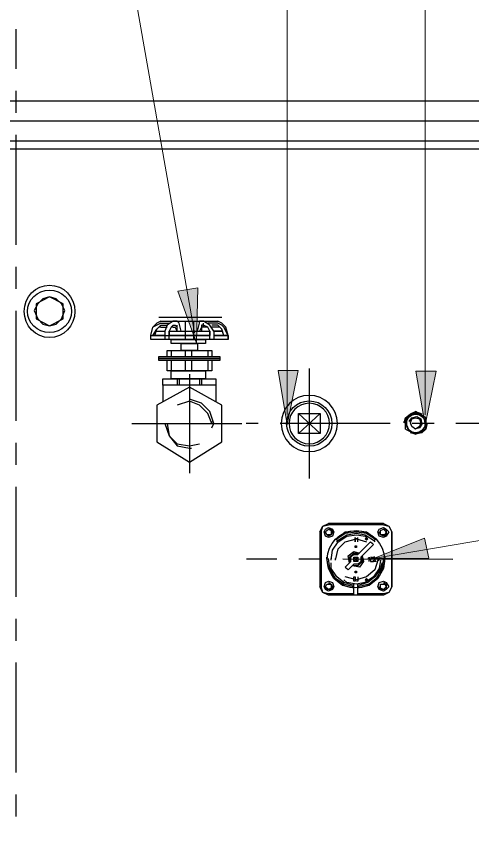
# Model space of a CAD drawing. Header units: millimetres. Extents: x 248233 to 259628, y -181361 to -174035.
# Drawn here: x 250912 to 251255, y -175756 to -175149 of the extents above; entities that cross this region are included whole.
import ezdxf

# ---------------------------------------------------------------- set-up
doc = ezdxf.new("R2010")
doc.units = ezdxf.units.MM
doc.header["$LTSCALE"] = 13
doc.linetypes.add('CENTERX2', pattern=[101.6, 63.5, -12.7, 12.7, -12.7])
doc.layers.add('1', color=4, linetype='Continuous')
doc.layers.add('粗实线', color=4, linetype='Continuous')
doc.layers.add('标注、文本', color=3, linetype='Continuous', lineweight=25)
doc.layers.add('铁心', color=3, linetype='Continuous', lineweight=0)

# ---------------------------------------------------------------- blocks, each defined once
blk = doc.blocks.new('A$C75176214')
at = {"layer": '粗实线', "lineweight": 30}
h = blk.add_hatch(color=256, dxfattribs=at)
h.dxf.hatch_style = 2
h.paths.add_polyline_path([(0.762, 1.736), (0.72, 1.693), (0.804, 1.693)])
h = blk.add_hatch(color=256, dxfattribs=at)
h.dxf.hatch_style = 2
h.paths.add_polyline_path([(0.72, 1.693), (0.804, 1.693), (0.762, 1.651)])
h = blk.add_hatch(color=256, dxfattribs=at)
h.dxf.hatch_style = 2
h.paths.add_polyline_path([(0.381, 1.101), (0.381, 1.058), (0.423, 1.058)])
h = blk.add_hatch(color=256, dxfattribs=at)
h.dxf.hatch_style = 2
h.paths.add_polyline_path([(0.381, 1.101), (0.423, 1.101), (0.423, 1.058)])
h = blk.add_hatch(color=256, dxfattribs=at)
h.dxf.hatch_style = 2
h.paths.add_polyline_path([(0.762, 0.508), (0.72, 0.466), (0.804, 0.466)])
h = blk.add_hatch(color=256, dxfattribs=at)
h.dxf.hatch_style = 2
h.paths.add_polyline_path([(0.72, 0.466), (0.804, 0.466), (0.762, 0.423)])
for points in [[(0.254, 2.159), (0.085, 2.074), (0, 1.905)], [(0.254, 2.117), (0.085, 2.074), (0, 1.905)], [(0.254, 1.99), (0.169, 1.99), (0.169, 1.905), (0.169, 1.82), (0.254, 1.778), (0.339, 1.82), (0.381, 1.905)], [(1.651, 1.693), (1.397, 1.905), (1.058, 1.947), (0.762, 1.905), (0.466, 1.693)], [(1.905, 1.99), (1.82, 1.99), (1.778, 1.905), (1.82, 1.82), (1.905, 1.778), (1.947, 1.82), (1.99, 1.905), (1.947, 1.947), (1.905, 1.99), (1.82, 1.947), (1.82, 1.905), (1.82, 1.82), (1.905, 1.82), (1.947, 1.82), (1.99, 1.905)], [(2.159, 1.905), (2.074, 2.074), (1.905, 2.159)], [(2.117, 1.905), (2.074, 2.074), (1.905, 2.117)], [(1.651, 1.651), (1.651, 1.693), (1.397, 1.863), (1.058, 1.905), (0.762, 1.863), (0.508, 1.693), (0.508, 1.651)], [(1.651, 1.609), (1.609, 1.651), (1.355, 1.82), (1.058, 1.863), (0.804, 1.82), (0.55, 1.651), (0.508, 1.609)], [(1.82, 1.058), (1.778, 1.355), (1.609, 1.609), (1.355, 1.778), (1.058, 1.82), (0.804, 1.778), (0.72, 1.693)], [(0.762, 1.651), (0.72, 1.693), (0.762, 1.736)], [(0.762, 1.651), (0.804, 1.693), (0.762, 1.736)], [(0.635, 1.609), (0.593, 1.566), (0.55, 1.524)], [(1.693, 1.058), (1.609, 1.397), (1.397, 1.609), (1.058, 1.693), (0.762, 1.609)], [(1.27, 0.974), (1.312, 1.185), (1.143, 1.312), (0.974, 1.27)], [(1.27, 1.016), (1.27, 1.143), (1.143, 1.27), (0.974, 1.27)], [(1.228, 1.016), (1.228, 1.143), (1.143, 1.228), (1.016, 1.228)], [(0.212, 1.143), (0.212, 1.101), (0.254, 0.804), (0.423, 0.508), (0.677, 0.296), (1.016, 0.212)], [(0.254, 1.101), (0.296, 0.804), (0.466, 0.508), (0.677, 0.339), (1.016, 0.254)], [(0.296, 0.974), (0.339, 0.804), (0.508, 0.55), (0.72, 0.381), (1.016, 0.296)], [(0.339, 1.058), (0.381, 0.804), (0.55, 0.55), (0.804, 0.381), (1.058, 0.339), (1.355, 0.381), (1.439, 0.466)], [(0.423, 1.058), (0.508, 0.762), (0.762, 0.55), (1.058, 0.466), (1.397, 0.55)], [(0.508, 1.101), (0.508, 1.143), (0.55, 1.143), (0.55, 1.101), (0.508, 1.058), (0.466, 1.016), (0.55, 1.016)], [(0.635, 1.143), (0.593, 1.143), (0.55, 1.101), (0.593, 1.101), (0.635, 1.101), (0.635, 1.058), (0.635, 1.016), (0.593, 1.016), (0.55, 1.016), (0.55, 1.058)], [(0.677, 1.101), (0.677, 1.143), (0.677, 1.101), (0.72, 1.101), (0.677, 1.101), (0.677, 1.058)], [(0.677, 1.016), (0.677, 1.058)], [(0.889, 1.185), (0.847, 1.016), (0.974, 0.847), (1.185, 0.889)], [(0.889, 1.185), (0.889, 1.016), (1.016, 0.889), (1.143, 0.889)], [(0.931, 1.143), (0.931, 1.016), (1.016, 0.931), (1.143, 0.931)], [(1.143, 0.212), (1.482, 0.296), (1.736, 0.508), (1.905, 0.804), (1.947, 1.101), (1.947, 1.143)], [(1.143, 0.254), (1.439, 0.339), (1.693, 0.508), (1.863, 0.804), (1.905, 1.101)], [(1.143, 0.296), (1.439, 0.381), (1.651, 0.55), (1.82, 0.804), (1.82, 0.974)], [(1.82, 1.058), (1.82, 1.101)], [(1.397, 0.847), (1.355, 0.804), (1.312, 0.762)], [(0.72, 0.466), (0.762, 0.508)], [(0.762, 0.508), (0.804, 0.466), (0.762, 0.423)], [(1.016, 0.55), (1.016, 0.423), (1.058, 0.423)], [(0, 0.254), (0.085, 0.085), (0.254, 0.042)], [(0, 0.254), (0.085, 0.085), (0.254, 0)], [(0.254, 0.381), (0.169, 0.339), (0.169, 0.254), (0.169, 0.169), (0.254, 0.169), (0.339, 0.169), (0.381, 0.254)], [(1.905, 0.381), (1.82, 0.339), (1.778, 0.254), (1.82, 0.169), (1.905, 0.169), (1.947, 0.169), (1.99, 0.254), (1.947, 0.339), (1.905, 0.339), (1.82, 0.339), (1.82, 0.254), (1.82, 0.212), (1.905, 0.169), (1.947, 0.212), (1.99, 0.254)], [(1.905, 0.042), (2.074, 0.085), (2.117, 0.254)], [(1.905, 0), (2.074, 0.085), (2.159, 0.254)]]:
    blk.add_lwpolyline(points, dxfattribs=at)
for points in [[(0.423, 1.905), (0.381, 1.99), (0.254, 2.032), (0.169, 1.99), (0.085, 1.905), (0.169, 1.778), (0.254, 1.736), (0.381, 1.778)], [(0.339, 1.905), (0.339, 1.947), (0.254, 1.99), (0.212, 1.947), (0.169, 1.905), (0.212, 1.82), (0.254, 1.82), (0.339, 1.82)], [(2.032, 1.905), (1.99, 1.99), (1.905, 2.032), (1.778, 1.99), (1.736, 1.905), (1.778, 1.778), (1.905, 1.736), (1.99, 1.778)], [(0, 1.905), (0, 0.254)], [(1.101, 1.439), (1.101, 1.482), (1.058, 1.482), (1.058, 1.439)], [(0.381, 1.101), (0.423, 1.101), (0.423, 1.058), (0.381, 1.058)], [(1.143, 1.058), (1.143, 1.143), (1.058, 1.143), (1.016, 1.143), (1.016, 1.058), (1.016, 1.016), (1.058, 1.016), (1.143, 1.016)], [(1.101, 0.72), (1.058, 0.72), (1.058, 0.677), (1.101, 0.677)], [(1.101, 0.55), (1.101, 0.508), (1.101, 0.466), (1.101, 0.423), (1.143, 0.423), (1.143, 0.466), (1.143, 0.508), (1.143, 0.55)], [(0.423, 0.254), (0.381, 0.381), (0.254, 0.423), (0.169, 0.381), (0.085, 0.254), (0.169, 0.169), (0.254, 0.127), (0.381, 0.169)], [(0.339, 0.254), (0.339, 0.339), (0.254, 0.339), (0.212, 0.339), (0.169, 0.254), (0.212, 0.212), (0.254, 0.169), (0.339, 0.212)], [(2.032, 0.254), (1.99, 0.381), (1.905, 0.423), (1.778, 0.381), (1.736, 0.254), (1.778, 0.169), (1.905, 0.127), (1.99, 0.169)]]:
    blk.add_lwpolyline(points, close=True, dxfattribs=at)
for points in [[(0.254, 2.159), (0.254, 2.159), (1.905, 2.159), (1.905, 2.159)], [(0.254, 2.117), (0.254, 2.117), (1.905, 2.117), (1.905, 2.117)], [(1.016, 1.609), (1.016, 1.609), (1.016, 1.736), (1.016, 1.736)], [(1.101, 1.736), (1.101, 1.736), (1.101, 1.609), (1.101, 1.609)], [(1.101, 1.609), (1.101, 1.609), (1.101, 1.736), (1.101, 1.736)], [(2.117, 1.905), (2.117, 1.905), (2.117, 0.254), (2.117, 0.254)], [(2.159, 1.905), (2.159, 1.905), (2.159, 0.254), (2.159, 0.254)], [(0.55, 1.524), (0.55, 1.524), (0.931, 1.143), (0.931, 1.143)], [(0.635, 1.609), (0.635, 1.609), (1.016, 1.228), (1.016, 1.228)], [(0.72, 1.693), (0.72, 1.693), (0.762, 1.651), (0.762, 1.651)], [(1.016, 1.693), (1.016, 1.693), (1.101, 1.693), (1.101, 1.693)], [(1.228, 1.016), (1.228, 1.016), (1.397, 0.847), (1.397, 0.847)], [(1.693, 1.058), (1.693, 1.058), (1.693, 1.101), (1.693, 1.101)], [(1.143, 0.931), (1.143, 0.931), (1.312, 0.762), (1.312, 0.762)], [(0.72, 0.466), (0.72, 0.466), (0.762, 0.423), (0.762, 0.423)], [(1.016, 0), (1.016, 0), (1.016, 0.339), (1.016, 0.339)], [(1.143, 0), (1.143, 0), (1.143, 0.339), (1.143, 0.339)], [(0.254, 0.042), (0.254, 0.042), (1.016, 0.042), (1.016, 0.042)], [(0.254, 0), (0.254, 0), (1.905, 0), (1.905, 0)], [(1.058, 0), (1.058, 0), (1.101, 0), (1.101, 0)], [(1.143, 0.042), (1.143, 0.042), (1.905, 0.042), (1.905, 0.042)]]:
    blk.add_open_spline(points, degree=3, dxfattribs=at)
blk = doc.blocks.new('A$C08F7720E')
at = {"layer": '标注、文本'}
for p, q in [((10.16, 11.43), (11.43, 10.16)), ((10.16, 10.16), (11.43, 11.43))]:
    blk.add_line(p, q, dxfattribs=at)
at = {"layer": '标注、文本', "xscale": 10, "yscale": 10, "zscale": 10}
blk.add_blockref('A$C75176214', (0, 0), dxfattribs=at)
blk = doc.blocks.new('A$C588303E3')
at = {"layer": '粗实线', "lineweight": 30}
for points in [[(0.63, 8.25), (5.71, 11.43)], [(11.43, 5.71), (10.79, 8.25), (8.25, 10.16), (5.71, 11.43), (2.54, 10.16)], [(8.89, 6.35), (7.62, 8.25), (5.08, 8.89), (3.17, 7.62), (2.54, 5.08), (3.81, 3.17), (6.35, 2.54)], [(10.79, 5.71), (10.16, 8.25), (8.25, 10.16), (5.71, 10.79), (3.17, 10.16)], [(10.79, 2.54), (10.79, 8.25), (5.71, 11.43)], [(0, 5.71), (0.63, 2.54), (2.54, 0.63), (5.71, 0), (8.25, 0.63)], [(0, 5.71), (0.63, 2.54), (3.17, 0.63), (5.71, 0), (8.25, 0.63)], [(10.79, 5.71), (10.79, 6.35)], [(10.79, 2.54), (5.71, 0), (0.63, 2.54)]]:
    blk.add_lwpolyline(points, dxfattribs=at)
for points in [[(8.89, 8.89), (6.98, 10.16), (4.44, 10.16), (2.54, 8.89), (0.63, 6.98), (0.63, 4.44), (2.54, 1.91), (4.44, 0.63), (6.98, 0.63), (8.89, 1.91), (10.16, 4.44), (10.16, 6.98)], [(8.25, 5.71), (7.62, 7.62), (5.71, 8.25), (3.81, 7.62), (3.17, 5.71), (3.81, 3.81), (5.71, 2.54), (7.62, 3.81)]]:
    blk.add_lwpolyline(points, close=True, dxfattribs=at)
for points in [[(0.63, 2.54), (0.63, 2.54), (0.63, 8.25), (0.63, 8.25)], [(11.43, 5.71), (11.43, 5.71), (11.43, 6.35), (11.43, 6.35)]]:
    blk.add_open_spline(points, degree=3, dxfattribs=at)
blk = doc.blocks.new('A$C74305C97')
at = {"layer": '粗实线', "lineweight": 30}
for p, q in [((0.506, 1.12), (1.141, 0.527)), ((0.506, 0.527), (1.141, 1.12))]:
    blk.add_line(p, q, dxfattribs=at)
for points in [[(1.141, 1.12), (0.506, 1.12), (0.506, 0.527)], [(1.141, 0.527), (1.141, 1.12)], [(0.506, 0.527), (1.141, 0.527)]]:
    blk.add_lwpolyline(points, dxfattribs=at)
for radius in [0.823, 0.593]:
    blk.add_circle((0.823, 0.823), radius, dxfattribs=at)
blk = doc.blocks.new('A$C27D37FBA')
at = {"layer": '1', "color": 1, "linetype": 'CENTERX2', "lineweight": -3, "ltscale": 0.1}
for p, q in [((43.28, 74.34), (43.28, 0)), ((0, 37.17), (86.57, 37.17))]:
    blk.add_line(p, q, dxfattribs=at)
at = {"layer": '粗实线', "lineweight": 30}
for points in [[(21.92, 114.15), (18.86, 112.62), (15.81, 109.57)], [(21.92, 112.62), (18.86, 111.1), (15.81, 109.57)], [(21.92, 111.1), (20.39, 109.57), (18.86, 108.04)], [(21.92, 109.57), (20.39, 109.57), (18.86, 108.04)], [(34.13, 114.15), (31.07, 114.15), (26.5, 111.1), (24.97, 106.52)], [(31.07, 111.1), (29.55, 109.57), (28.02, 106.52)], [(31.07, 109.57), (29.55, 109.57), (28.02, 106.52)], [(34.13, 106.52), (34.13, 109.57), (32.6, 111.1)], [(34.13, 106.52), (32.6, 109.57)], [(37.18, 106.52), (35.65, 112.62), (34.13, 114.15)], [(34.13, 109.57), (34.13, 111.1)], [(49.39, 106.52), (50.92, 112.62), (50.92, 114.15)], [(53.97, 111.1), (52.44, 111.1), (52.44, 109.57), (52.44, 106.52)], [(53.97, 109.57), (52.44, 109.57)], [(61.6, 106.52), (58.55, 111.1), (53.97, 114.15)], [(58.55, 106.52), (57.02, 109.57), (53.97, 111.1)], [(58.55, 106.52), (57.02, 109.57), (53.97, 109.57)], [(70.76, 109.57), (67.71, 112.62), (64.65, 114.15)], [(69.23, 109.57), (67.71, 111.1), (64.65, 112.62)], [(67.71, 108.04), (66.18, 109.57), (64.65, 111.1)], [(67.71, 108.04), (66.18, 109.57), (64.65, 109.57)], [(72.28, 103.46), (72.28, 100.41), (14.28, 100.41), (14.28, 103.46)], [(61.6, 103.46), (72.28, 103.46), (72.28, 100.41), (14.28, 100.41), (14.28, 103.46), (24.97, 103.46)], [(28.02, 100.41), (28.02, 106.52), (28.02, 103.46)], [(28.02, 103.46), (58.55, 103.46)], [(58.55, 100.41), (58.55, 106.52), (58.55, 103.46)], [(26.5, 87.54), (26.5, 92.12), (60.07, 92.12), (60.07, 87.54)], [(60.07, 84.49), (60.07, 76.85), (26.5, 76.85), (26.5, 84.49)], [(60.07, 34.12), (61.6, 37.17), (58.55, 46.33), (52.44, 52.43), (43.28, 55.49)], [(60.07, 37.17), (57.02, 44.8), (50.92, 50.91), (43.28, 53.96), (34.13, 50.91)], [(24.97, 37.17), (28.02, 28.01), (34.13, 20.38), (43.28, 18.85), (44.81, 18.85)], [(26.5, 37.17), (28.02, 28.01), (34.13, 21.91), (43.28, 20.38), (50.92, 21.91)], [(60.07, 37.17), (60.07, 38.7)]]:
    blk.add_lwpolyline(points, dxfattribs=at)
for points in [[(55.5, 100.41), (55.5, 97.36), (29.55, 97.36), (29.55, 100.41)], [(49.39, 97.36), (49.39, 92.12), (37.18, 92.12), (37.18, 97.36)], [(66.18, 87.54), (66.18, 86.01), (20.39, 86.01), (20.39, 87.54)], [(66.18, 86.01), (66.18, 84.49), (20.39, 84.49), (20.39, 86.01)], [(55.5, 76.85), (55.5, 70.75), (29.55, 70.75), (29.55, 76.85)], [(63.13, 70.75), (63.13, 66.17), (23.44, 66.17), (23.44, 70.75)], [(18.86, 50.91), (18.86, 23.43), (43.28, 8.17), (67.71, 23.43), (67.71, 50.91), (43.28, 64.64)]]:
    blk.add_lwpolyline(points, close=True, dxfattribs=at)
for points in [[(20.39, 117.2), (20.39, 117.2), (67.71, 117.2), (67.71, 117.2)], [(14.28, 103.46), (14.28, 103.46), (15.81, 109.57), (15.81, 109.57)], [(14.28, 103.46), (14.28, 103.46), (15.81, 109.57), (15.81, 109.57)], [(21.92, 114.15), (21.92, 114.15), (64.65, 114.15), (64.65, 114.15)], [(21.92, 112.62), (21.92, 112.62), (28.02, 112.62), (28.02, 112.62)], [(21.92, 111.1), (21.92, 111.1), (26.5, 111.1), (26.5, 111.1)], [(21.92, 109.57), (21.92, 109.57), (26.5, 109.57), (26.5, 109.57)], [(31.07, 111.1), (31.07, 111.1), (32.6, 111.1), (32.6, 111.1)], [(31.07, 109.57), (31.07, 109.57), (32.6, 109.57), (32.6, 109.57)], [(40.23, 114.15), (40.23, 114.15), (40.23, 100.41), (40.23, 100.41)], [(46.34, 114.15), (46.34, 114.15), (46.34, 100.41), (46.34, 100.41)], [(53.97, 114.15), (53.97, 114.15), (50.92, 114.15), (50.92, 114.15)], [(50.92, 112.62), (50.92, 112.62), (50.92, 114.15), (50.92, 114.15)], [(52.44, 109.57), (52.44, 109.57), (50.92, 106.52), (50.92, 106.52)], [(53.97, 111.1), (53.97, 111.1), (53.97, 112.62), (53.97, 112.62)], [(53.97, 109.57), (53.97, 109.57), (53.97, 111.1), (53.97, 111.1)], [(64.65, 112.62), (64.65, 112.62), (57.02, 112.62), (57.02, 112.62)], [(64.65, 111.1), (64.65, 111.1), (60.07, 111.1), (60.07, 111.1)], [(64.65, 109.57), (64.65, 109.57), (60.07, 109.57), (60.07, 109.57)], [(72.28, 103.46), (72.28, 103.46), (69.23, 109.57), (69.23, 109.57)], [(72.28, 103.46), (72.28, 103.46), (70.76, 109.57), (70.76, 109.57)], [(15.81, 103.46), (15.81, 103.46), (18.86, 108.04), (18.86, 108.04)], [(17.34, 103.46), (17.34, 103.46), (18.86, 108.04), (18.86, 108.04)], [(24.97, 103.46), (24.97, 103.46), (17.34, 103.46), (17.34, 103.46)], [(18.86, 106.52), (18.86, 106.52), (24.97, 106.52), (24.97, 106.52)], [(24.97, 106.52), (24.97, 106.52), (24.97, 100.41), (24.97, 100.41)], [(24.97, 103.46), (24.97, 103.46), (28.02, 103.46), (28.02, 103.46)], [(28.02, 106.52), (28.02, 106.52), (58.55, 106.52), (58.55, 106.52)], [(58.55, 103.46), (58.55, 103.46), (28.02, 103.46), (28.02, 103.46)], [(61.6, 106.52), (61.6, 106.52), (67.71, 106.52), (67.71, 106.52)], [(67.71, 106.52), (67.71, 106.52), (61.6, 106.52), (61.6, 106.52)], [(61.6, 106.52), (61.6, 106.52), (61.6, 100.41), (61.6, 100.41)], [(72.28, 103.46), (72.28, 103.46), (61.6, 103.46), (61.6, 103.46)], [(61.6, 103.46), (61.6, 103.46), (69.23, 103.46), (69.23, 103.46)], [(69.23, 103.46), (69.23, 103.46), (67.71, 108.04), (67.71, 108.04)], [(69.23, 103.46), (69.23, 103.46), (67.71, 108.04), (67.71, 108.04)], [(72.28, 100.41), (72.28, 100.41), (72.28, 103.46), (72.28, 103.46)], [(29.55, 92.12), (29.55, 92.12), (29.55, 87.54), (29.55, 87.54)], [(40.23, 92.12), (40.23, 92.12), (40.23, 87.54), (40.23, 87.54)], [(44.81, 92.12), (44.81, 92.12), (44.81, 87.54), (44.81, 87.54)], [(57.02, 92.12), (57.02, 92.12), (57.02, 87.54), (57.02, 87.54)], [(29.55, 84.49), (29.55, 84.49), (29.55, 76.85), (29.55, 76.85)], [(40.23, 84.49), (40.23, 84.49), (40.23, 76.85), (40.23, 76.85)], [(44.81, 84.49), (44.81, 84.49), (44.81, 76.85), (44.81, 76.85)], [(57.02, 84.49), (57.02, 84.49), (57.02, 76.85), (57.02, 76.85)], [(34.13, 70.75), (34.13, 70.75), (34.13, 66.17), (34.13, 66.17)], [(35.65, 70.75), (35.65, 70.75), (35.65, 66.17), (35.65, 66.17)], [(50.92, 70.75), (50.92, 70.75), (50.92, 66.17), (50.92, 66.17)], [(52.44, 70.75), (52.44, 70.75), (52.44, 66.17), (52.44, 66.17)], [(23.44, 66.17), (23.44, 66.17), (23.44, 53.96), (23.44, 53.96)], [(63.13, 66.17), (63.13, 66.17), (63.13, 53.96), (63.13, 53.96)]]:
    blk.add_open_spline(points, degree=3, dxfattribs=at)
blk = doc.blocks.new('A$C3970166B')
at = {"layer": '标注、文本', "color": 4, "lineweight": 30}
for points in [[(20.32, 13.55), (18.63, 16.93), (16.09, 19.47), (12.7, 20.32), (9.31, 19.47), (6.77, 16.93), (5.08, 13.55), (6.77, 9.31), (9.31, 6.77), (12.7, 5.93), (16.09, 6.77), (18.63, 9.31)], [(19.47, 16.93), (12.7, 20.32), (5.93, 16.93), (5.93, 9.31), (12.7, 5.93), (19.47, 9.31)]]:
    blk.add_lwpolyline(points, close=True, dxfattribs=at)
for major_axis, ratio in [((0, 13.12), 0.967742), ((-11.01, 0), 0.961538)]:
    blk.add_ellipse((12.7, 13.12), major_axis=major_axis, ratio=ratio, start_param=0, end_param=6.283185, dxfattribs=at)

msp = doc.modelspace()

# ---------------------------------------------------------------- hatches: boundary and pattern name
at = {"layer": '铁心'}
for points in [[(251048.388, -175352.627), (251033.379, -175355.273), (251047.307, -175394.196)], [(251033.379, -175355.273), (251047.307, -175394.196), (251048.388, -175352.627)], [(251123.817, -175414.769), (251108.577, -175414.769), (251115.535, -175455.52)], [(251108.577, -175414.769), (251115.535, -175455.52), (251123.817, -175414.769)], [(251227.327, -175415.188), (251212.087, -175415.188), (251219.044, -175455.939)], [(251212.087, -175415.188), (251219.044, -175455.939), (251227.327, -175415.188)], [(251218.545, -175540.727), (251221.844, -175555.605), (251180.195, -175556.016)], [(251221.844, -175555.605), (251180.195, -175556.016), (251218.545, -175540.727)]]:
    msp.add_hatch(color=256, dxfattribs=at).paths.add_polyline_path(points)

# ---------------------------------------------------------------- linework, layer by layer
at = {"layer": '1', "color": 1, "linetype": 'CENTERX2', "lineweight": -3, "ltscale": 0.1}
for p, q in [((250912.035, -177169.591), (250912.035, -175158.458)), ((251131.988, -175413.313), (251131.988, -175497.945)), ((251324.756, -175454.598), (251084.781, -175454.598)), ((251239.79, -175556.586), (251084.819, -175556.562))]:
    msp.add_line(p, q, dxfattribs=at)
at = {"layer": '粗实线', "lineweight": 30}
for p, q in [((251652.035, -175212.564), (250172.035, -175212.564)), ((251652.035, -175227.564), (250172.035, -175227.564)), ((251652.035, -175242.564), (250172.035, -175242.564)), ((251652.035, -175248.564), (250178.035, -175248.564))]:
    msp.add_line(p, q, dxfattribs=at)
for centre, radius in [((251131.988, -175454.598), 17), ((251132.033, -175454.598), 17), ((251211.988, -175454.598), 7), ((251212.033, -175454.598), 7), ((251166.974, -175556.586), 21.5), ((251167.019, -175556.586), 21.5)]:
    msp.add_circle(centre, radius, dxfattribs=at)
at = {"layer": '铁心'}
for points in [[(251219.044, -175448.188), (251219.044, -174918.753)], [(251115.535, -175447.769), (251115.535, -175060.102), (251115.535, -175060.102)], [(251045.961, -175386.564), (250999.257, -175121.69)], [(251115.535, -175455.52), (251108.577, -175414.769), (251123.817, -175414.769)], [(251180.248, -175555.994), (251804.861, -175450.021)]]:
    msp.add_lwpolyline(points, dxfattribs=at)
for points in [[(251048.388, -175352.627), (251047.307, -175394.196), (251033.379, -175355.273)], [(251123.817, -175414.769), (251115.535, -175455.52), (251108.577, -175414.769)], [(251227.327, -175415.188), (251219.044, -175455.939), (251212.087, -175415.188)], [(251218.545, -175540.727), (251180.195, -175556.016), (251221.844, -175555.605)]]:
    msp.add_lwpolyline(points, close=True, dxfattribs=at)

# ---------------------------------------------------------------- block references
at = {"layer": '标注、文本'}
for name, p, xscale, yscale, zscale in [('A$C3970166B', (250917.985, -175390.071), 1.5, 1.5, 1.5), ('A$C74305C97', (251153.151, -175475.716), -25.64999999999418, 25.64999999999418, 25.65), ('A$C588303E3', (251220.456, -175462.613), -1.5, 1.5, 1.5), ('A$C08F7720E', (251194.006, -175583.573), -2.5, 2.5, 2.5)]:
    msp.add_blockref(name, p, dxfattribs=dict(at, xscale=xscale, yscale=yscale, zscale=zscale))
msp.add_blockref('A$C27D37FBA', (250998.748, -175491.851), dxfattribs=at)

doc.saveas('drawing.dxf')
